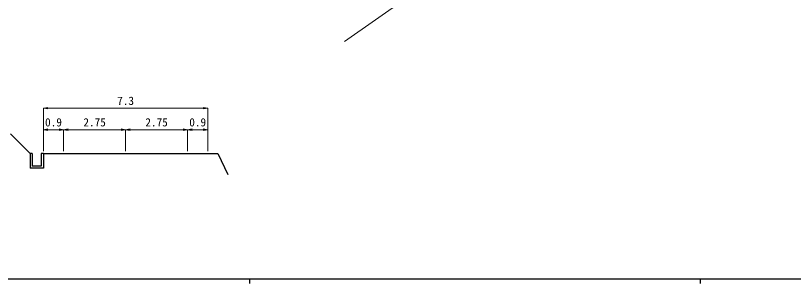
# Model space of a CAD drawing. Units: millimetres at full size, sheet at 1:1000, with parts at other scales. Extents: x 40000 to 680000, y 20000 to 380000.
# Drawn here: x 216079 to 388715, y 204000 to 263495 of the extents above; entities that cross this region are included whole.
import ezdxf
from ezdxf.enums import TextEntityAlignment as Align

# ---------------------------------------------------------------- set-up
doc = ezdxf.new("R2010")
doc.units = ezdxf.units.MM
doc.header["$LTSCALE"] = 1000
for name, color, linetype, lineweight in [('M-BGD', 7, 'Continuous', 25), ('M-STR-HTXT', 7, 'Continuous', 13), ('M-TTL-BAND', 7, 'Continuous', 25)]:
    doc.layers.add(name, color=color, linetype=linetype, lineweight=lineweight)
doc.styles.add('ＭＳ ゴシック', font='')
doc.styles.get('ＭＳ ゴシック').set_extended_font_data('MS Gothic')

# ---------------------------------------------------------------- blocks, each defined once
blk = doc.blocks.new('open_arrow')
at = {"color": 0, "linetype": 'Continuous', "lineweight": -2}
blk.add_lwpolyline([(7.5, 1.25), (0, 0), (7.5, -1.25)], dxfattribs=at)

msp = doc.modelspace()

# ---------------------------------------------------------------- linework, layer by layer
at = {"layer": 'M-BGD'}
for p, q in [((219349, 232881), (214993, 237237)), ((219799, 232881), (219349, 232881)), ((219349, 232881), (219349, 229581)), ((219799, 232881), (219799, 230031)), ((222249, 232881), (221799, 232881)), ((221799, 232881), (221799, 230031)), ((222249, 232881), (222249, 229581)), ((221799, 230031), (219799, 230031)), ((222249, 229581), (219349, 229581))]:
    msp.add_line(p, q, dxfattribs=at)
msp.add_lwpolyline([(222249, 232881), (226749, 232881), (240499, 232881), (254249, 232881), (258749, 232881), (260987, 232881), (263166, 228207)], dxfattribs=at)
at = {"layer": 'M-STR-HTXT'}
for p, q in [((306983, 270284), (289068, 257750)), ((222249, 233381), (222249, 242915)), ((222249, 242914), (258749, 242914)), ((258749, 233381), (258749, 242915)), ((222249, 238136), (226749, 238136)), ((226749, 233381), (226749, 238137)), ((226749, 238136), (240499, 238136)), ((240499, 233381), (240499, 238137)), ((240499, 238136), (254249, 238136)), ((254249, 233381), (254249, 238138)), ((258749, 238137), (254249, 238137))]:
    msp.add_line(p, q, dxfattribs=at)
at = {"layer": 'M-TTL-BAND'}
for p, q in [((40000, 205000), (579000, 205000)), ((268000, 205000), (268000, 204000)), ((368000, 205000), (368000, 204000))]:
    msp.add_line(p, q, dxfattribs=at)

# ---------------------------------------------------------------- block references
at = {"layer": 'M-STR-HTXT', "xscale": 133, "yscale": 133}
for p in [(222249, 242914), (222249, 238136), (226749, 238136), (240499, 238136), (254249, 238137)]:
    msp.add_blockref('open_arrow', p, dxfattribs=at)
at = {"layer": 'M-STR-HTXT', "xscale": 133, "yscale": 133, "rotation": 180}
for p in [(258749, 242914), (226749, 238136), (240499, 238136), (254249, 238136), (258749, 238137)]:
    msp.add_blockref('open_arrow', p, dxfattribs=at)

# ---------------------------------------------------------------- texts
at = {"layer": 'M-STR-HTXT', "style": 'ＭＳ ゴシック'}
for s, p in [('7.3', (240499, 243101)), ('0.9', (224499, 238323)), ('2.75', (233624, 238323)), ('2.75', (247374, 238323)), ('0.9', (256499, 238324))]:
    msp.add_text(s, height=1833, dxfattribs=at).set_placement(p, align=Align.BOTTOM_CENTER)

doc.saveas('drawing.dxf')
